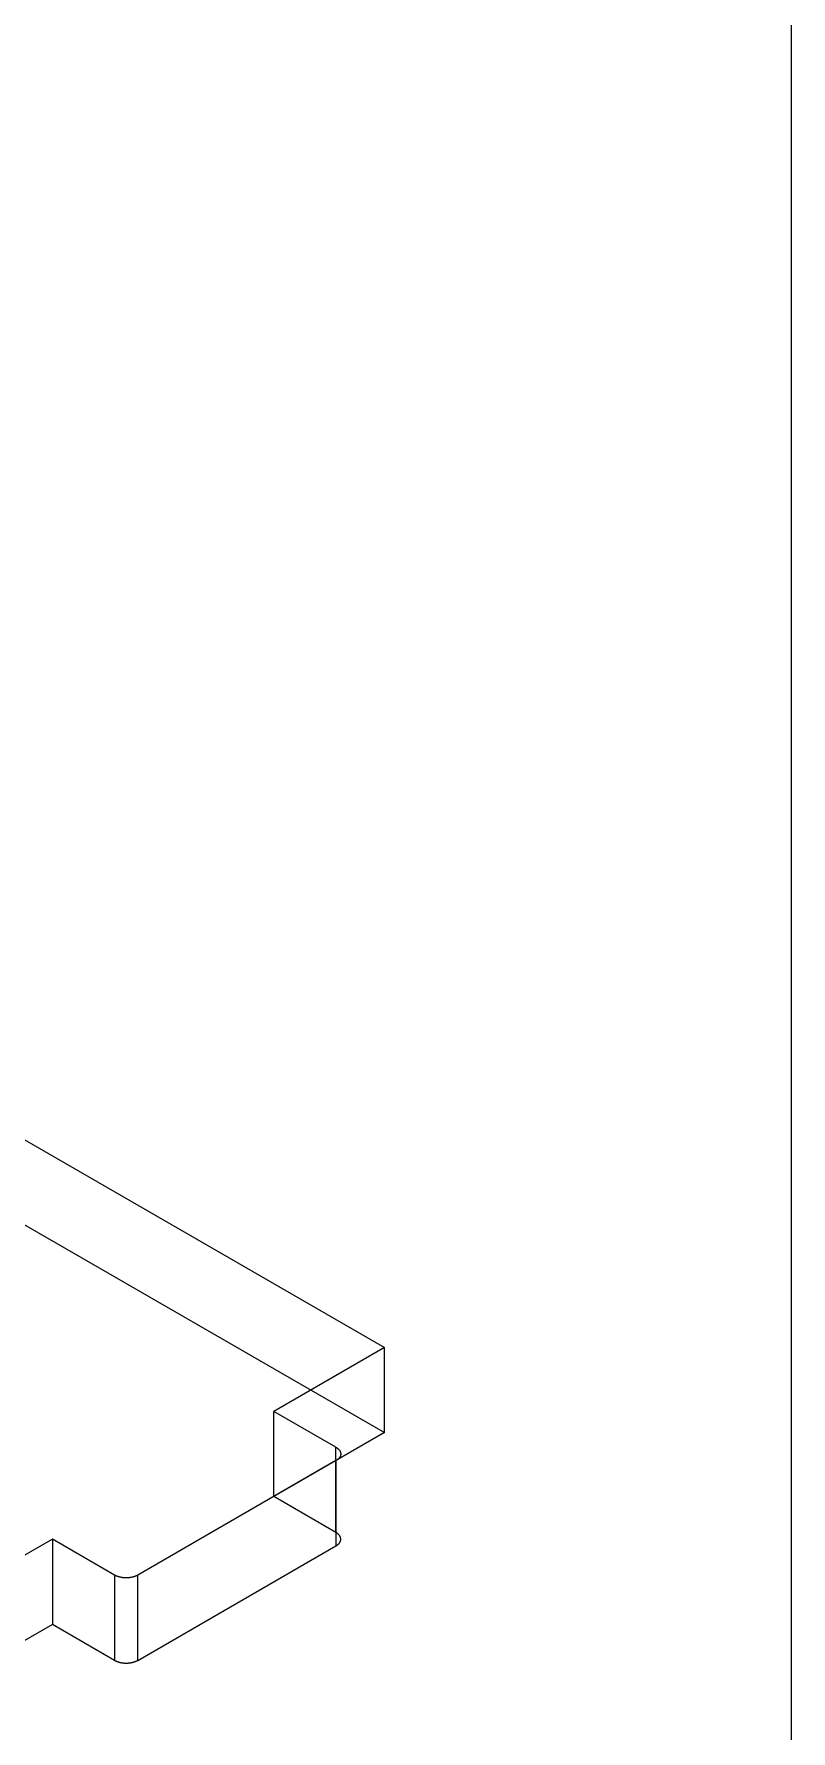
# Model space of a CAD drawing. Header units: inches. Extents: x 0.5 to 33.5, y 0.5 to 21.5.
# Drawn here: x 31.25 to 33.53, y 10.57 to 15.67 of the extents above; entities that cross this region are included whole.
import ezdxf

# ---------------------------------------------------------------- set-up
doc = ezdxf.new("R2010")
doc.units = ezdxf.units.IN
doc.header["$MEASUREMENT"] = 0

msp = doc.modelspace()

# ---------------------------------------------------------------- linework, layer by layer
at = {"layer": 'OUTLINE'}
for p, q in [((33.5278, 21.5278), (33.5278, 0.4722)), ((28.7562, 13.5138), (32.3056, 11.4646)), ((31.1964, 12.3611), (32.3056, 11.7207)), ((32.3056, 11.7207), (31.9728, 11.5286)), ((32.3056, 11.4646), (32.3056, 11.7207)), ((32.1597, 11.4207), (31.9728, 11.5286)), ((31.9728, 11.2724), (31.9728, 11.5286)), ((32.3056, 11.4646), (31.9728, 11.2724)), ((32.1597, 11.3804), (31.5641, 11.0365)), ((32.1597, 11.4207), (32.1606, 11.4202)), ((32.1597, 11.1645), (32.1597, 11.4207)), ((32.1606, 11.3809), (32.1597, 11.3804)), ((32.1597, 11.3804), (32.1597, 11.1242)), ((32.1606, 11.4202), (32.1614, 11.4197)), ((32.1614, 11.3814), (32.1606, 11.3809)), ((32.1614, 11.4197), (32.1622, 11.4192)), ((32.1622, 11.3819), (32.1614, 11.3814)), ((32.1622, 11.4192), (32.163, 11.4186)), ((32.163, 11.3824), (32.1622, 11.3819)), ((32.163, 11.4186), (32.1637, 11.4181)), ((32.1637, 11.383), (32.163, 11.3824)), ((32.1637, 11.4181), (32.1645, 11.4175)), ((32.1645, 11.3835), (32.1637, 11.383)), ((32.1645, 11.4175), (32.1652, 11.4169)), ((32.1652, 11.3841), (32.1645, 11.3835)), ((32.1652, 11.4169), (32.1658, 11.4164)), ((32.1658, 11.3847), (32.1652, 11.3841)), ((32.1658, 11.4164), (32.1665, 11.4158)), ((32.1665, 11.3853), (32.1658, 11.3847)), ((32.1665, 11.4158), (32.1671, 11.4152)), ((32.1671, 11.3859), (32.1665, 11.3853)), ((32.1671, 11.4152), (32.1678, 11.4146)), ((32.1678, 11.3865), (32.1671, 11.3859)), ((32.1678, 11.4146), (32.1683, 11.414)), ((32.1683, 11.3871), (32.1678, 11.3865)), ((32.1683, 11.414), (32.1689, 11.4133)), ((32.1689, 11.3877), (32.1683, 11.3871)), ((32.1689, 11.4133), (32.1694, 11.4127)), ((32.1694, 11.3883), (32.1689, 11.3877)), ((32.1694, 11.4127), (32.1699, 11.4121)), ((32.1699, 11.389), (32.1694, 11.3883)), ((32.1699, 11.4121), (32.1704, 11.4114)), ((32.1704, 11.3896), (32.1699, 11.389)), ((32.1704, 11.4114), (32.1709, 11.4108)), ((32.1709, 11.3903), (32.1704, 11.3896)), ((32.1709, 11.4108), (32.1713, 11.4101)), ((32.1713, 11.3909), (32.1709, 11.3903)), ((32.1713, 11.4101), (32.1717, 11.4095)), ((32.1717, 11.3916), (32.1713, 11.3909)), ((32.1717, 11.4095), (32.172, 11.4088)), ((32.172, 11.3922), (32.1717, 11.3916)), ((32.172, 11.4088), (32.1724, 11.4081)), ((32.1724, 11.3929), (32.172, 11.3922)), ((32.1724, 11.4081), (32.1727, 11.4075)), ((32.1727, 11.3936), (32.1724, 11.3929)), ((32.1727, 11.4075), (32.173, 11.4068)), ((32.173, 11.3943), (32.1727, 11.3936)), ((32.173, 11.4068), (32.1732, 11.4061)), ((32.1732, 11.395), (32.173, 11.3943)), ((32.1732, 11.4061), (32.1734, 11.4054)), ((32.1734, 11.3956), (32.1732, 11.395)), ((32.1734, 11.4054), (32.1736, 11.4047)), ((32.1736, 11.3963), (32.1734, 11.3956)), ((32.1736, 11.4047), (32.1738, 11.404)), ((32.1738, 11.397), (32.1736, 11.3963)), ((32.1738, 11.404), (32.1739, 11.4033)), ((32.1739, 11.3977), (32.1738, 11.397)), ((32.1739, 11.4033), (32.174, 11.4026)), ((32.174, 11.3984), (32.1739, 11.3977)), ((32.174, 11.4026), (32.1741, 11.4019)), ((32.1741, 11.3991), (32.174, 11.3984)), ((32.1741, 11.4019), (32.1742, 11.4012)), ((32.1742, 11.3998), (32.1741, 11.3991)), ((32.1742, 11.4012), (32.1742, 11.4005)), ((32.1742, 11.4005), (32.1742, 11.3998)), ((32.1597, 11.1645), (31.9728, 11.2724)), ((31.3073, 11.1444), (30.9746, 10.9522)), ((31.3073, 11.1444), (31.3073, 10.8882)), ((31.4942, 11.0365), (31.3073, 11.1444)), ((31.5641, 10.7803), (32.1597, 11.1242)), ((32.1606, 11.164), (32.1597, 11.1645)), ((32.1597, 11.1242), (32.1606, 11.1247)), ((32.1614, 11.1635), (32.1606, 11.164)), ((32.1606, 11.1247), (32.1614, 11.1252)), ((32.1622, 11.163), (32.1614, 11.1635)), ((32.1614, 11.1252), (32.1622, 11.1257)), ((32.163, 11.1625), (32.1622, 11.163)), ((32.1622, 11.1257), (32.163, 11.1263)), ((32.1637, 11.1619), (32.163, 11.1625)), ((32.163, 11.1263), (32.1637, 11.1268)), ((32.1645, 11.1614), (32.1637, 11.1619)), ((32.1637, 11.1268), (32.1645, 11.1274)), ((32.1652, 11.1608), (32.1645, 11.1614)), ((32.1645, 11.1274), (32.1652, 11.1279)), ((32.1658, 11.1602), (32.1652, 11.1608)), ((32.1652, 11.1279), (32.1658, 11.1285)), ((32.1665, 11.1596), (32.1658, 11.1602)), ((32.1658, 11.1285), (32.1665, 11.1291)), ((32.1671, 11.159), (32.1665, 11.1596)), ((32.1665, 11.1291), (32.1671, 11.1297)), ((32.1678, 11.1584), (32.1671, 11.159)), ((32.1671, 11.1297), (32.1678, 11.1303)), ((32.1683, 11.1578), (32.1678, 11.1584)), ((32.1678, 11.1303), (32.1683, 11.1309)), ((32.1689, 11.1572), (32.1683, 11.1578)), ((32.1683, 11.1309), (32.1689, 11.1315)), ((32.1694, 11.1566), (32.1689, 11.1572)), ((32.1689, 11.1315), (32.1694, 11.1322)), ((32.1699, 11.1559), (32.1694, 11.1566)), ((32.1694, 11.1322), (32.1699, 11.1328)), ((32.1704, 11.1553), (32.1699, 11.1559)), ((32.1699, 11.1328), (32.1704, 11.1334)), ((32.1709, 11.1546), (32.1704, 11.1553)), ((32.1704, 11.1334), (32.1709, 11.1341)), ((32.1713, 11.154), (32.1709, 11.1546)), ((32.1709, 11.1341), (32.1713, 11.1348)), ((32.1717, 11.1533), (32.1713, 11.154)), ((32.1713, 11.1348), (32.1717, 11.1354)), ((32.172, 11.1526), (32.1717, 11.1533)), ((32.1717, 11.1354), (32.172, 11.1361)), ((32.1724, 11.152), (32.172, 11.1526)), ((32.172, 11.1361), (32.1724, 11.1368)), ((32.1727, 11.1513), (32.1724, 11.152)), ((32.1724, 11.1368), (32.1727, 11.1374)), ((32.173, 11.1506), (32.1727, 11.1513)), ((32.1727, 11.1374), (32.173, 11.1381)), ((32.1732, 11.1499), (32.173, 11.1506)), ((32.173, 11.1381), (32.1732, 11.1388)), ((32.1734, 11.1492), (32.1732, 11.1499)), ((32.1732, 11.1388), (32.1734, 11.1395)), ((32.1736, 11.1485), (32.1734, 11.1492)), ((32.1734, 11.1395), (32.1736, 11.1402)), ((32.1738, 11.1479), (32.1736, 11.1485)), ((32.1736, 11.1402), (32.1738, 11.1409)), ((32.1739, 11.1472), (32.1738, 11.1479)), ((32.1738, 11.1409), (32.1739, 11.1416)), ((32.174, 11.1465), (32.1739, 11.1472)), ((32.1739, 11.1416), (32.174, 11.1423)), ((32.1741, 11.1458), (32.174, 11.1465)), ((32.174, 11.1423), (32.1741, 11.143)), ((32.1742, 11.1451), (32.1741, 11.1458)), ((32.1741, 11.143), (32.1742, 11.1437)), ((32.1742, 11.1444), (32.1742, 11.1451)), ((32.1742, 11.1437), (32.1742, 11.1444)), ((31.4951, 11.036), (31.4942, 11.0365)), ((31.4942, 11.0365), (31.4942, 10.7803)), ((31.496, 11.0355), (31.4951, 11.036)), ((31.4969, 11.035), (31.496, 11.0355)), ((31.4978, 11.0346), (31.4969, 11.035)), ((31.4987, 11.0341), (31.4978, 11.0346)), ((31.4997, 11.0337), (31.4987, 11.0341)), ((31.5007, 11.0333), (31.4997, 11.0337)), ((31.5017, 11.0329), (31.5007, 11.0333)), ((31.5027, 11.0325), (31.5017, 11.0329)), ((31.5037, 11.0322), (31.5027, 11.0325)), ((31.5048, 11.0318), (31.5037, 11.0322)), ((31.5058, 11.0315), (31.5048, 11.0318)), ((31.5069, 11.0311), (31.5058, 11.0315)), ((31.508, 11.0308), (31.5069, 11.0311)), ((31.5091, 11.0305), (31.508, 11.0308)), ((31.5102, 11.0303), (31.5091, 11.0305)), ((31.5114, 11.03), (31.5102, 11.0303)), ((31.5125, 11.0298), (31.5114, 11.03)), ((31.5136, 11.0295), (31.5125, 11.0298)), ((31.5148, 11.0293), (31.5136, 11.0295)), ((31.516, 11.0291), (31.5148, 11.0293)), ((31.5171, 11.029), (31.516, 11.0291)), ((31.5183, 11.0288), (31.5171, 11.029)), ((31.5195, 11.0286), (31.5183, 11.0288)), ((31.5207, 11.0285), (31.5195, 11.0286)), ((31.5219, 11.0284), (31.5207, 11.0285)), ((31.5231, 11.0283), (31.5219, 11.0284)), ((31.5243, 11.0282), (31.5231, 11.0283)), ((31.5255, 11.0282), (31.5243, 11.0282)), ((31.5267, 11.0281), (31.5255, 11.0282)), ((31.5279, 11.0281), (31.5267, 11.0281)), ((31.5291, 11.0281), (31.5279, 11.0281)), ((31.5304, 11.0281), (31.5291, 11.0281)), ((31.5316, 11.0281), (31.5304, 11.0281)), ((31.5328, 11.0282), (31.5316, 11.0281)), ((31.534, 11.0282), (31.5328, 11.0282)), ((31.5352, 11.0283), (31.534, 11.0282)), ((31.5364, 11.0284), (31.5352, 11.0283)), ((31.5376, 11.0285), (31.5364, 11.0284)), ((31.5388, 11.0286), (31.5376, 11.0285)), ((31.54, 11.0288), (31.5388, 11.0286)), ((31.5411, 11.029), (31.54, 11.0288)), ((31.5423, 11.0291), (31.5411, 11.029)), ((31.5435, 11.0293), (31.5423, 11.0291)), ((31.5446, 11.0295), (31.5435, 11.0293)), ((31.5458, 11.0298), (31.5446, 11.0295)), ((31.5469, 11.03), (31.5458, 11.0298)), ((31.548, 11.0303), (31.5469, 11.03)), ((31.5492, 11.0305), (31.548, 11.0303)), ((31.5503, 11.0308), (31.5492, 11.0305)), ((31.5514, 11.0311), (31.5503, 11.0308)), ((31.5524, 11.0315), (31.5514, 11.0311)), ((31.5535, 11.0318), (31.5524, 11.0315)), ((31.5545, 11.0322), (31.5535, 11.0318)), ((31.5556, 11.0325), (31.5545, 11.0322)), ((31.5566, 11.0329), (31.5556, 11.0325)), ((31.5576, 11.0333), (31.5566, 11.0329)), ((31.5586, 11.0337), (31.5576, 11.0333)), ((31.5595, 11.0341), (31.5586, 11.0337)), ((31.5605, 11.0346), (31.5595, 11.0341)), ((31.5614, 11.035), (31.5605, 11.0346)), ((31.5623, 11.0355), (31.5614, 11.035)), ((31.5632, 11.036), (31.5623, 11.0355)), ((31.5641, 11.0365), (31.5632, 11.036)), ((31.5641, 10.7803), (31.5641, 11.0365)), ((31.3073, 10.8882), (30.9746, 10.6961)), ((31.4942, 10.7803), (31.3073, 10.8882)), ((31.4942, 10.7803), (31.4951, 10.7798)), ((31.4951, 10.7798), (31.496, 10.7793)), ((31.496, 10.7793), (31.4969, 10.7789)), ((31.4969, 10.7789), (31.4978, 10.7784)), ((31.4978, 10.7784), (31.4987, 10.778)), ((31.4987, 10.778), (31.4997, 10.7776)), ((31.4997, 10.7776), (31.5007, 10.7771)), ((31.5007, 10.7771), (31.5017, 10.7767)), ((31.5017, 10.7767), (31.5027, 10.7764)), ((31.5027, 10.7764), (31.5037, 10.776)), ((31.5037, 10.776), (31.5048, 10.7756)), ((31.5048, 10.7756), (31.5058, 10.7753)), ((31.5058, 10.7753), (31.5069, 10.775)), ((31.5069, 10.775), (31.508, 10.7747)), ((31.508, 10.7747), (31.5091, 10.7744)), ((31.5091, 10.7744), (31.5102, 10.7741)), ((31.5102, 10.7741), (31.5114, 10.7739)), ((31.5114, 10.7739), (31.5125, 10.7736)), ((31.5125, 10.7736), (31.5136, 10.7734)), ((31.5136, 10.7734), (31.5148, 10.7732)), ((31.5148, 10.7732), (31.516, 10.773)), ((31.516, 10.773), (31.5171, 10.7728)), ((31.5171, 10.7728), (31.5183, 10.7726)), ((31.5183, 10.7726), (31.5195, 10.7725)), ((31.5195, 10.7725), (31.5207, 10.7724)), ((31.5207, 10.7724), (31.5219, 10.7723)), ((31.5219, 10.7723), (31.5231, 10.7722)), ((31.5231, 10.7722), (31.5243, 10.7721)), ((31.5243, 10.7721), (31.5255, 10.772)), ((31.5255, 10.772), (31.5267, 10.772)), ((31.5267, 10.772), (31.5279, 10.772)), ((31.5279, 10.772), (31.5291, 10.7719)), ((31.5291, 10.7719), (31.5304, 10.772)), ((31.5304, 10.772), (31.5316, 10.772)), ((31.5316, 10.772), (31.5328, 10.772)), ((31.5328, 10.772), (31.534, 10.7721)), ((31.534, 10.7721), (31.5352, 10.7722)), ((31.5352, 10.7722), (31.5364, 10.7723)), ((31.5364, 10.7723), (31.5376, 10.7724)), ((31.5376, 10.7724), (31.5388, 10.7725)), ((31.5388, 10.7725), (31.54, 10.7726)), ((31.54, 10.7726), (31.5411, 10.7728)), ((31.5411, 10.7728), (31.5423, 10.773)), ((31.5423, 10.773), (31.5435, 10.7732)), ((31.5435, 10.7732), (31.5446, 10.7734)), ((31.5446, 10.7734), (31.5458, 10.7736)), ((31.5458, 10.7736), (31.5469, 10.7739)), ((31.5469, 10.7739), (31.548, 10.7741)), ((31.548, 10.7741), (31.5492, 10.7744)), ((31.5492, 10.7744), (31.5503, 10.7747)), ((31.5503, 10.7747), (31.5514, 10.775)), ((31.5514, 10.775), (31.5524, 10.7753)), ((31.5524, 10.7753), (31.5535, 10.7756)), ((31.5535, 10.7756), (31.5545, 10.776)), ((31.5545, 10.776), (31.5556, 10.7764)), ((31.5556, 10.7764), (31.5566, 10.7767)), ((31.5566, 10.7767), (31.5576, 10.7771)), ((31.5576, 10.7771), (31.5586, 10.7776)), ((31.5586, 10.7776), (31.5595, 10.778)), ((31.5595, 10.778), (31.5605, 10.7784)), ((31.5605, 10.7784), (31.5614, 10.7789)), ((31.5614, 10.7789), (31.5623, 10.7793)), ((31.5623, 10.7793), (31.5632, 10.7798)), ((31.5632, 10.7798), (31.5641, 10.7803))]:
    msp.add_line(p, q, dxfattribs=at)

doc.saveas('drawing.dxf')
